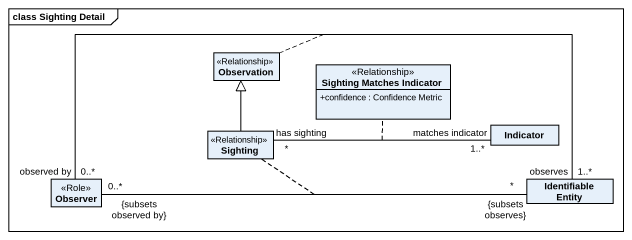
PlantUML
@startuml
mainframe class Sighting Detail
hide circle
hide empty members
skinparam classAttributeIconSize 0
class Observation <<Relationship>>
class "Sighting Matches Indicator" as Sighting_Matches_Indicator <<Relationship>> {
  +confidence : Confidence Metric
}
class Sighting <<Relationship>>
class Indicator
class Observer <<Role>>
class "Identifiable Entity" as Identifiable_Entity
Sighting -up-|> Observation
Sighting "has sighting\n*" -right- "matches indicator\n1..*" Indicator
(Sighting, Indicator) .. Sighting_Matches_Indicator
Observer "0..*\n{subsets observed by}" -right- "*\n{subsets observes}" Identifiable_Entity
(Observer, Identifiable_Entity) .. Sighting
Observer "observed by\n0..*" -right- "observes\n1..*" Identifiable_Entity
(Observer, Identifiable_Entity) .. Observation
@enduml
